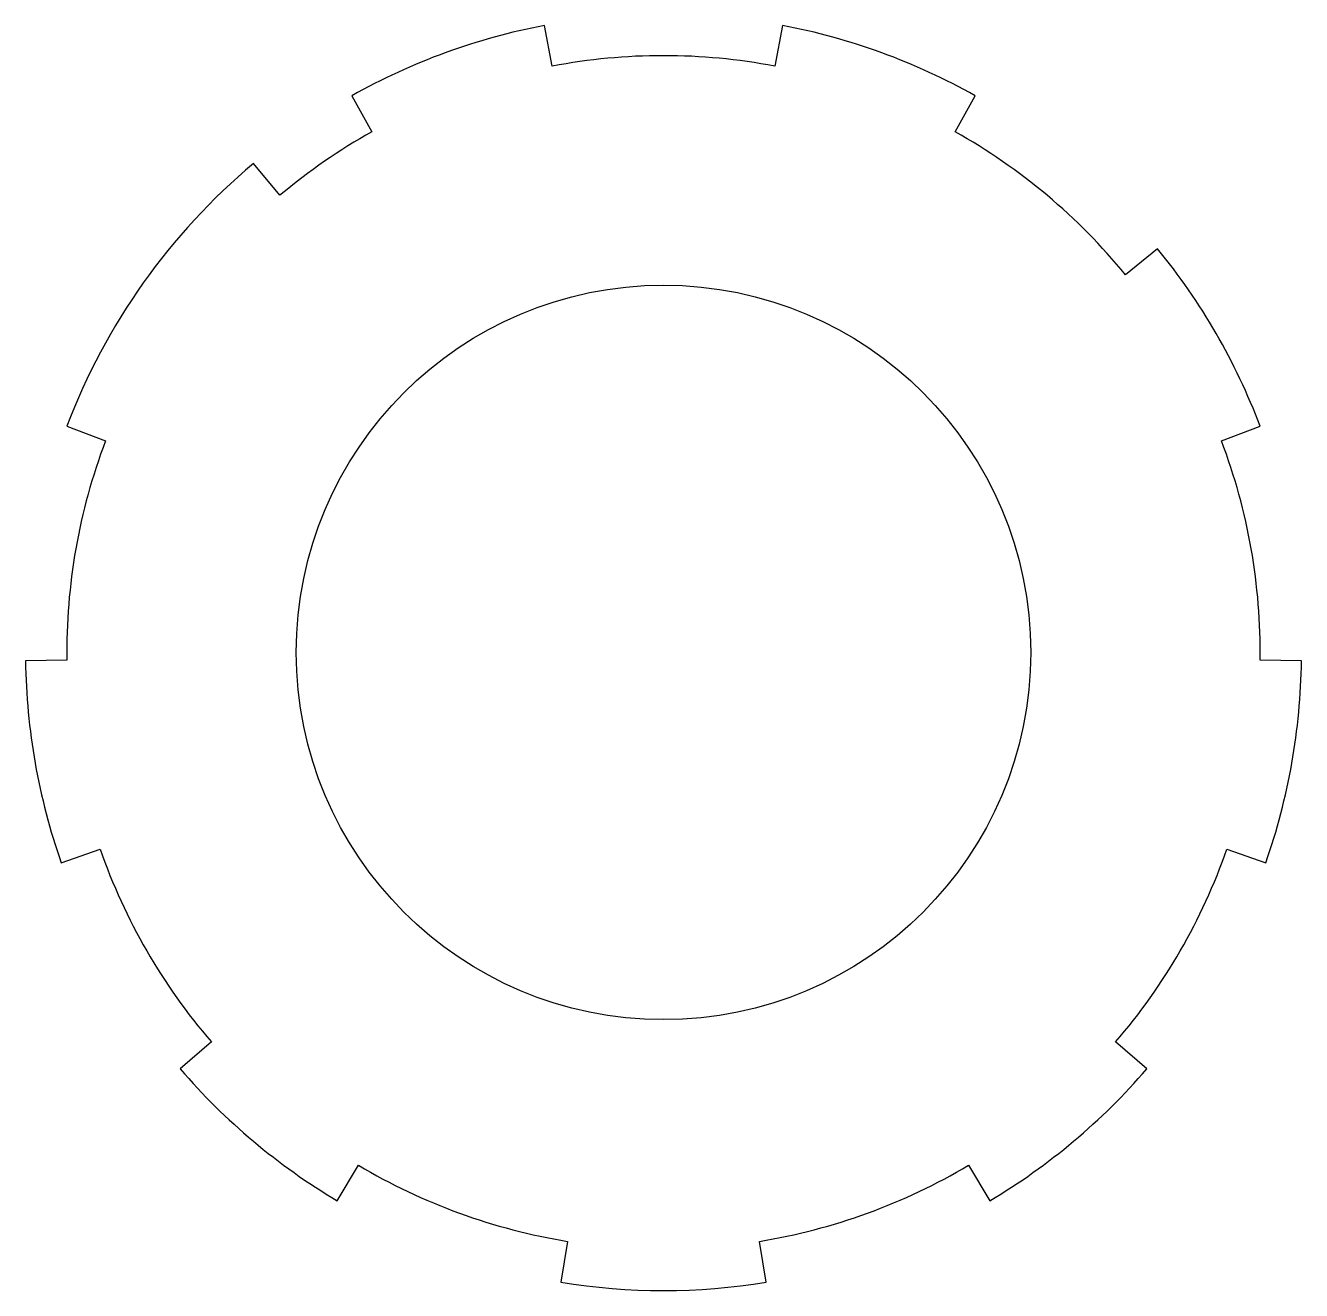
# Model space of a CAD drawing. Header units: inches. Extents: x -0.68 to 0.68, y -0.68 to 0.67.
import ezdxf

# ---------------------------------------------------------------- set-up
doc = ezdxf.new("R2010")
doc.units = ezdxf.units.IN
doc.layers.get('0').update_dxf_attribs({"linetype": 'CONTINUOUS'})

msp = doc.modelspace()

# ---------------------------------------------------------------- linework, layer by layer
msp.add_lwpolyline([(-0.3126, 0.5582, 0.04694), (-0.4112, 0.4901), (-0.4397, 0.524, 0.128325), (-0.6397, 0.2424), (-0.5983, 0.2267, 0.094088), (-0.6397, -0.0084), (-0.684, -0.009, 0.080897), (-0.6458, -0.2255), (-0.604, -0.2109, 0.094088), (-0.4847, -0.4176), (-0.5182, -0.4465, 0.080897), (-0.3498, -0.5879), (-0.3271, -0.5498, 0.094088), (-0.1028, -0.6314), (-0.11, -0.6752, 0.080897), (0.11, -0.6752), (0.1028, -0.6314, 0.094088), (0.3271, -0.5498), (0.3498, -0.5879, 0.080897), (0.5182, -0.4465), (0.4847, -0.4176, 0.094088), (0.604, -0.2109), (0.6458, -0.2255, 0.080897), (0.684, -0.009), (0.6397, -0.0084, 0.094088), (0.5983, 0.2267), (0.6397, 0.2424, 0.080897), (0.5297, 0.4328), (0.4954, 0.4048, 0.094088), (0.3126, 0.5582), (0.3342, 0.5968, 0.080897), (0.1276, 0.6721), (0.1193, 0.6285, 0.094088), (-0.1193, 0.6285), (-0.1276, 0.6721, 0.080897), (-0.3342, 0.5968)], format="xyb", close=True)
msp.add_circle((0, 0), 0.3937)

doc.saveas('drawing.dxf')
